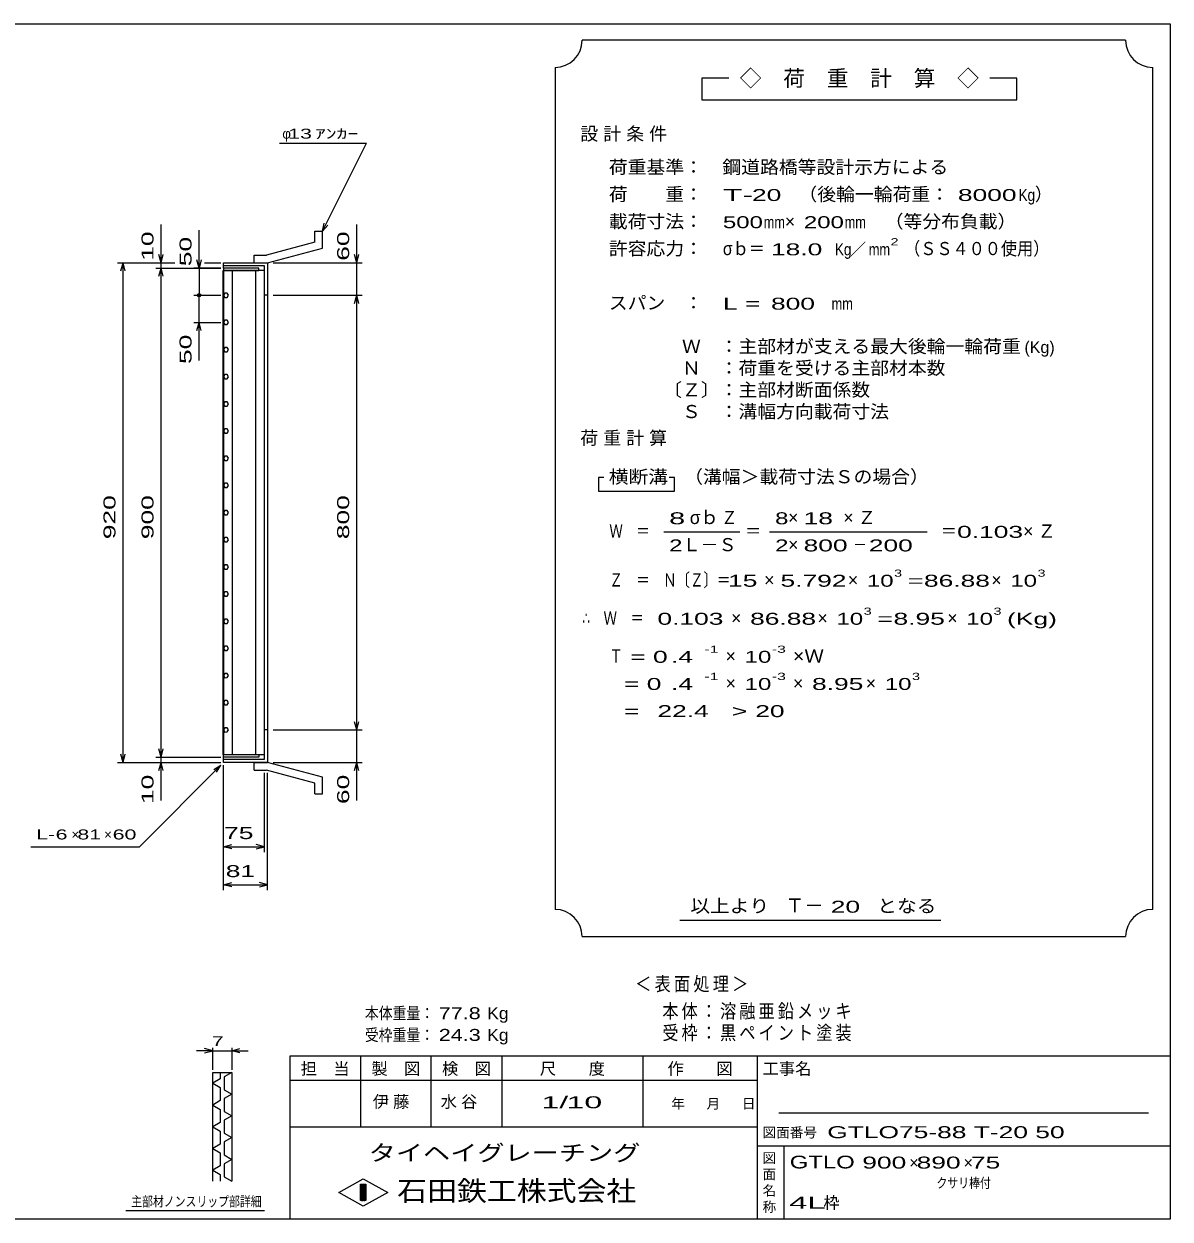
# Model space of a CAD drawing. Units: millimetres, scale not verified. Extents: x -1820 to 1731, y -1282 to 1054.
# Drawn here: x -378 to 1731, y -1146 to 1054 of the extents above; entities that cross this region are included whole.
import ezdxf
from ezdxf.enums import TextEntityAlignment as Align

# ---------------------------------------------------------------- set-up
doc = ezdxf.new("R2010")
doc.units = ezdxf.units.MM
doc.header["$LTSCALE"] = 10
for name, color, linetype, lineweight in [('0_2', 150, 'Continuous', 25), ('16', 3, 'Continuous', 25), ('19', 6, 'Continuous', 25), ('22', 4, 'Continuous', 25), ('24', 2, 'Continuous', 25), ('32', 4, 'Continuous', 25)]:
    doc.layers.add(name, color=color, linetype=linetype, lineweight=lineweight)
doc.styles.add('ベクトル', font='')
doc.styles.get('ベクトル').set_extended_font_data('ベクトル')

msp = doc.modelspace()

# ---------------------------------------------------------------- linework, layer by layer
at = {"layer": '0_2'}
for p, q in [((-1729, 1053.5), (1731, 1053.5)), ((1731, 1053.5), (1731, -1146.5)), ((1731, -846.5), (111, -846.5)), ((111, -846.5), (111, -1146.5)), ((241, -846.5), (241, -976.5)), ((371, -976.5), (371, -846.5)), ((501, -846.5), (501, -976.5)), ((761, -976.5), (761, -846.5)), ((971, -846.5), (971, -1146.5)), ((971, -891.5), (111, -891.5)), ((1691, -951.5), (1011, -951.5)), ((111, -976.5), (971, -976.5)), ((971, -1011.5), (1731, -1011.5)), ((1021, -1146.5), (1021, -1011.5)), ((201, -1097.5), (246, -1072.5)), ((246, -1072.5), (291, -1097.5)), ((246, -1122.5), (201, -1097.5)), ((241, -1082.5), (251, -1082.5)), ((241, -1112.5), (241, -1082.5)), ((241, -1082.5), (243, -1082.5)), ((243, -1082.5), (243, -1112.5)), ((245, -1112.5), (245, -1082.5)), ((245, -1082.5), (247, -1082.5)), ((291, -1097.5), (246, -1122.5)), ((247, -1082.5), (247, -1112.5)), ((249, -1112.5), (249, -1082.5)), ((249, -1082.5), (251, -1082.5)), ((251, -1082.5), (251, -1112.5)), ((251, -1082.5), (251, -1112.5)), ((251, -1112.5), (241, -1112.5)), ((243, -1112.5), (245, -1112.5)), ((247, -1112.5), (249, -1112.5)), ((1731, -1146.5), (-1729, -1146.5))]:
    msp.add_line(p, q, dxfattribs=at)
at = {"layer": '16'}
for p, q in [((-11.7, -291.5), (-11.7, 599.5)), ((-11.7, 599.5), (-11, 599.5)), ((54, 604), (-11, 604)), ((-11, 604), (-11, 599.5)), ((-11, 599.5), (54, 599.5)), ((-11, 599.5), (-11, -291.5)), ((64, 599.5), (-11, 599.5)), ((4.5, 599.5), (4.5, -291.5)), ((48.5, -291.5), (48.5, 599.5)), ((54, 599.5), (54, 604)), ((64, -291.5), (64, 599.5)), ((-8.78, 557.88), (-11, 553.96)), ((-11, 553.96), (-8.72, 550.09)), ((-4.28, 557.91), (-8.78, 557.88)), ((-8.72, 550.09), (-4.22, 550.12)), ((-2, 554), (-4.28, 557.91)), ((-4.22, 550.12), (-2, 554.04)), ((-8.78, 507.88), (-11, 503.96)), ((-4.28, 507.91), (-8.78, 507.88)), ((-2, 504), (-4.28, 507.91)), ((-11, 503.96), (-8.72, 500.09)), ((-8.72, 500.09), (-4.22, 500.12)), ((-4.22, 500.12), (-2, 504.04)), ((-8.78, 457.88), (-11, 453.96)), ((-11, 453.96), (-8.72, 450.09)), ((-4.28, 457.91), (-8.78, 457.88)), ((-8.72, 450.09), (-4.22, 450.12)), ((-2, 454), (-4.28, 457.91)), ((-4.22, 450.12), (-2, 454.04)), ((-8.78, 407.88), (-11, 403.96)), ((-11, 403.96), (-8.72, 400.09)), ((-4.28, 407.91), (-8.78, 407.88)), ((-8.72, 400.09), (-4.22, 400.12)), ((-2, 404), (-4.28, 407.91)), ((-4.22, 400.12), (-2, 404.04)), ((-8.78, 357.88), (-11, 353.96)), ((-11, 353.96), (-8.72, 350.09)), ((-4.28, 357.91), (-8.78, 357.88)), ((-2, 354), (-4.28, 357.91)), ((-4.22, 350.12), (-2, 354.04)), ((-8.72, 350.09), (-4.22, 350.12)), ((-8.78, 307.88), (-11, 303.96)), ((-11, 303.96), (-8.72, 300.09)), ((-4.28, 307.91), (-8.78, 307.88)), ((-8.72, 300.09), (-4.22, 300.12)), ((-2, 304), (-4.28, 307.91)), ((-4.22, 300.12), (-2, 304.04)), ((-8.78, 257.88), (-11, 253.96)), ((-11, 253.96), (-8.72, 250.09)), ((-4.28, 257.91), (-8.78, 257.88)), ((-8.72, 250.09), (-4.22, 250.12)), ((-2, 254), (-4.28, 257.91)), ((-4.22, 250.12), (-2, 254.04)), ((-8.78, 207.88), (-11, 203.96)), ((-11, 203.96), (-8.72, 200.09)), ((-4.28, 207.91), (-8.78, 207.88)), ((-8.72, 200.09), (-4.22, 200.12)), ((-2, 204), (-4.28, 207.91)), ((-4.22, 200.12), (-2, 204.04)), ((-8.78, 157.88), (-11, 153.96)), ((-4.28, 157.91), (-8.78, 157.88)), ((-2, 154), (-4.28, 157.91)), ((-4.22, 150.12), (-2, 154.04)), ((-11, 153.96), (-8.72, 150.09)), ((-8.72, 150.09), (-4.22, 150.12)), ((-8.78, 107.88), (-11, 103.96)), ((-11, 103.96), (-8.72, 100.09)), ((-4.28, 107.91), (-8.78, 107.88)), ((-8.72, 100.09), (-4.22, 100.12)), ((-2, 104), (-4.28, 107.91)), ((-4.22, 100.12), (-2, 104.04)), ((-8.78, 57.88), (-11, 53.96)), ((-11, 53.96), (-8.72, 50.09)), ((-4.28, 57.91), (-8.78, 57.88)), ((-8.72, 50.09), (-4.22, 50.12)), ((-2, 54), (-4.28, 57.91)), ((-4.22, 50.12), (-2, 54.04)), ((-8.78, 7.88), (-11, 3.96)), ((-11, 3.96), (-8.72, 0.09)), ((-4.28, 7.91), (-8.78, 7.88)), ((-8.72, 0.09), (-4.22, 0.12)), ((-2, 4), (-4.28, 7.91)), ((-4.22, 0.12), (-2, 4.04)), ((-8.78, -42.12), (-11, -46.04)), ((-4.28, -42.09), (-8.78, -42.12)), ((-2, -46), (-4.28, -42.09)), ((-11, -46.04), (-8.72, -49.91)), ((-8.72, -49.91), (-4.22, -49.88)), ((-4.22, -49.88), (-2, -45.96)), ((-8.78, -92.12), (-11, -96.04)), ((-11, -96.04), (-8.72, -99.91)), ((-4.28, -92.09), (-8.78, -92.12)), ((-8.72, -99.91), (-4.22, -99.88)), ((-2, -96), (-4.28, -92.09)), ((-4.22, -99.88), (-2, -95.96)), ((-8.78, -142.12), (-11, -146.04)), ((-11, -146.04), (-8.72, -149.91)), ((-4.28, -142.09), (-8.78, -142.12)), ((-8.72, -149.91), (-4.22, -149.88)), ((-2, -146), (-4.28, -142.09)), ((-4.22, -149.88), (-2, -145.96)), ((-8.78, -192.12), (-11, -196.04)), ((-11, -196.04), (-8.72, -199.91)), ((-4.28, -192.09), (-8.78, -192.12)), ((-2, -196), (-4.28, -192.09)), ((-4.22, -199.88), (-2, -195.96)), ((-8.72, -199.91), (-4.22, -199.88)), ((-8.78, -242.12), (-11, -246.04)), ((-11, -246.04), (-8.72, -249.91)), ((-4.28, -242.09), (-8.78, -242.12)), ((-8.72, -249.91), (-4.22, -249.88)), ((-2, -246), (-4.28, -242.09)), ((-4.22, -249.88), (-2, -245.96)), ((-11, -291.5), (-11.7, -291.5)), ((-11, -291.5), (54, -291.5)), ((-11, -296), (-11, -291.5)), ((-11, -291.5), (64, -291.5)), ((54, -296), (-11, -296)), ((54, -291.5), (54, -296))]:
    msp.add_line(p, q, dxfattribs=at)
at = {"layer": '19'}
for p, q in [((157, 672), (171, 672)), ((157, 652), (157, 672)), ((171, 641), (171, 672)), ((157, 652), (68, 628)), ((70, 614), (171, 641)), ((45, 628), (68, 628)), ((45, 614), (45, 628)), ((-11, 604), (-11, 614)), ((-11, 614), (69, 614)), ((64, 608), (-11, 608)), ((45, 614), (70, 614)), ((64, -300), (64, 608)), ((69, 614), (70, 613)), ((70, 613), (70, -305)), ((70, 554), (64, 554)), ((70, -246), (64, -246)), ((-11, -306), (-11, -296)), ((-11, -300), (64, -300)), ((69, -306), (-11, -306)), ((45, -306), (70, -306)), ((45, -320), (45, -306)), ((70, -305), (69, -306)), ((171, -333), (70, -306)), ((45, -320), (68, -320)), ((157, -344), (68, -320)), ((157, -364), (157, -344)), ((171, -364), (171, -333)), ((157, -364), (171, -364))]:
    msp.add_line(p, q, dxfattribs=at)
at = {"layer": '22'}
for p, q in [((92, 834), (252, 834)), ((171, 672), (252, 834)), ((-126, 614), (-126, 684)), ((171, 672), (174, 686.6)), ((171, 672), (181, 683)), ((234, 614), (234, 684)), ((-56, 604), (-56, 674)), ((-126, 614), (-130, 629)), ((-126, 614), (-122, 629)), ((-56, 604), (-60, 619)), ((-52, 619), (-56, 604)), ((234, 614), (230, 629)), ((234, 614), (238, 629)), ((-206, 614), (-101, 614)), ((-200, 599), (-196, 614)), ((-192, 599), (-196, 614)), ((-196, -306), (-196, 614)), ((-136, 614), (-101, 614)), ((-136, 604), (-16, 604)), ((-130, 589), (-126, 604)), ((-126, 604), (-126, 614)), ((-122, 589), (-126, 604)), ((-126, -296), (-126, 604)), ((-16, 604), (-66, 604)), ((-56, 604), (-56, 554)), ((-46, 614), (-16, 614)), ((-46, 614), (-16, 614)), ((80, 614), (244, 614)), ((234, 554), (234, 614)), ((-66, 554), (-16, 554)), ((-56, 504), (-56, 554)), ((80, 554), (244, 554)), ((230, 539), (234, 554)), ((238, 539), (234, 554)), ((234, -246), (234, 554)), ((-66, 504), (-16, 504)), ((-60, 489), (-56, 504)), ((-52, 489), (-56, 504)), ((-56, 434), (-56, 504)), ((234, -246), (230, -231)), ((234, -246), (238, -231)), ((80, -246), (244, -246)), ((234, -306), (234, -246)), ((-126, -296), (-130, -281)), ((-126, -296), (-122, -281)), ((-206, -306), (-16, -306)), ((-196, -306), (-200, -291)), ((-196, -306), (-192, -291)), ((-136, -296), (-16, -296)), ((-136, -306), (-16, -306)), ((-130, -321), (-126, -306)), ((-126, -306), (-126, -296)), ((-122, -321), (-126, -306)), ((-126, -376), (-126, -306)), ((80, -306), (244, -306)), ((230, -321), (234, -306)), ((238, -321), (234, -306)), ((234, -376), (234, -306)), ((-166, -461), (-16, -311)), ((-29, -319), (-16, -311)), ((-24, -324), (-16, -311)), ((-11, -471), (-11, -311)), ((-11, -541), (-11, -311)), ((64, -471), (64, -325)), ((70, -541), (70, -325)), ((-366, -461), (-166, -461)), ((-11, -461), (4, -457)), ((4, -465), (-11, -461)), ((-11, -461), (64, -461)), ((64, -461), (49, -457)), ((49, -465), (64, -461)), ((-11, -531), (4, -527)), ((70, -531), (55, -527)), ((4, -535), (-11, -531)), ((-11, -531), (70, -531)), ((55, -535), (70, -531))]:
    msp.add_line(p, q, dxfattribs=at)
msp.add_circle((-56, 554), 3, dxfattribs=at)
at = {"layer": '24', "color": 4}
for p, q in [((1649, 1023.5), (649, 1023.5)), ((599, 973.5), (599, -576.5)), ((1699, -576.5), (1699, 973.5)), ((919, 953.5), (869, 953.5)), ((869, 953.5), (869, 913.5)), ((1449, 953.5), (1399, 953.5)), ((1449, 913.5), (1449, 953.5)), ((869, 913.5), (1449, 913.5)), ((689, 218.5), (679, 218.5)), ((679, 218.5), (679, 193.5)), ((819, 218.5), (809, 218.5)), ((819, 193.5), (819, 218.5)), ((679, 193.5), (819, 193.5)), ((799, 118.5), (939, 118.5)), ((994, 118.5), (1284, 118.5)), ((829, -596.5), (1309, -596.5)), ((649, -626.5), (1649, -626.5))]:
    msp.add_line(p, q, dxfattribs=at)
for centre, start, end in [((599, 1023.5), 270, 0), ((1699, 1023.5), 180, 270), ((599, -626.5), 0, 90), ((1699, -626.5), 90, 180)]:
    msp.add_arc(centre, 50, start, end, dxfattribs=at)
at = {"layer": '32'}
for p, q in [((-31, -836.5), (-46, -832.5)), ((-31, -871.5), (-31, -831.5)), ((4, -831.5), (4, -871.5)), ((4, -836.5), (19, -832.5)), ((-31, -836.5), (-61, -836.5)), ((-46, -840.5), (-31, -836.5)), ((-31, -836.5), (4, -836.5)), ((19, -840.5), (4, -836.5)), ((4, -836.5), (34, -836.5)), ((-31, -876.5), (4, -876.5)), ((-31, -1076.5), (-31, -876.5)), ((-17, -876.5), (-17, -888.5)), ((4, -876.5), (-10, -884.5)), ((4, -876.5), (4, -1076.5)), ((-17, -888.5), (-31, -896.5)), ((-31, -896.5), (-17, -904.5)), ((-10, -884.5), (-10, -908.5)), ((-17, -904.5), (-17, -928.5)), ((-10, -908.5), (4, -916.5)), ((4, -916.5), (-10, -924.5)), ((-17, -928.5), (-31, -936.5)), ((-31, -936.5), (-17, -944.5)), ((-17, -944.5), (-17, -968.5)), ((-10, -924.5), (-10, -948.5)), ((-10, -948.5), (4, -956.5)), ((4, -956.5), (-10, -964.5)), ((-10, -964.5), (-10, -988.5)), ((-17, -968.5), (-31, -976.5)), ((-31, -976.5), (-17, -984.5)), ((-17, -984.5), (-17, -1008.5)), ((-10, -988.5), (4, -996.5)), ((-17, -1008.5), (-31, -1016.5)), ((4, -996.5), (-10, -1004.5)), ((-10, -1004.5), (-10, -1028.5)), ((-31, -1016.5), (-17, -1024.5)), ((-17, -1024.5), (-17, -1048.5)), ((-10, -1028.5), (4, -1036.5)), ((-17, -1048.5), (-31, -1056.5)), ((4, -1036.5), (-10, -1044.5)), ((-10, -1044.5), (-10, -1068.5)), ((-31, -1056.5), (-17, -1064.5)), ((-17, -1064.5), (-17, -1076.5)), ((-10, -1068.5), (4, -1076.5)), ((64, -1131.5), (-191, -1131.5))]:
    msp.add_line(p, q, dxfattribs=at)

# ---------------------------------------------------------------- texts
at = {"layer": '0_2', "style": 'ベクトル'}
for s, height, p in [('担\u3000当', 21.99, (131, -869.5)), ('製\u3000図', 21.99, (261, -869.5)), ('検\u3000図', 21.99, (391, -869.5)), ('尺\u3000\u3000度', 21.99, (571, -869.5)), ('作\u3000\u3000図', 21.99, (806, -869.5)), ('工事名', 21.99, (981, -869.5)), ('年', 18.33, (813, -934)), ('月', 18.33, (878, -934)), ('日', 18.33, (943, -934)), ('図面番号', 18.33, (981, -987)), ('図', 18.33, (981, -1034)), ('面', 18.33, (981, -1064)), ('名', 18.33, (981, -1094)), ('称', 18.33, (981, -1124))]:
    msp.add_text(s, height=height, dxfattribs=at).set_placement(p, align=Align.MIDDLE_LEFT)
at = {"layer": '0_2', "color": 222, "style": 'ベクトル'}
for s, height, width, p in [('タイヘイグレーチング', 29.33, 1.25, (256, -1024.5)), ('石田鉄工株式会社', 36.66, 1.1, (308.5, -1094.5))]:
    msp.add_text(s, height=height, dxfattribs=dict(at, width=width)).set_placement(p, align=Align.MIDDLE_LEFT)
at = {"layer": '22', "color": 2, "style": 'ベクトル'}
for s, height, width, p in [(' 13 ', 18.33, 1.6, (97, 851.5)), ('ｱﾝｶｰ', 18.33, 1.6, (157, 851.5)), ('L-', 18.33, 1.6, (-356, -438.5)), (' 6 ', 18.33, 1.6, (-331, -438.5)), (' 81 ', 18.33, 1.6, (-291, -438.5)), (' 60 ', 18.33, 1.6, (-226, -438.5)), (' 75 ', 21.99, 1.65, (-23.5, -436)), (' 81 ', 21.99, 1.65, (-20.5, -506)), ('本体重量：', 21.99, 0.85, (249, -767.5)), (' 77.8', 21.99, 1.35, (374, -767.5)), ('Kg', 21.99, 1.1, (474, -767.5)), ('受枠重量：', 21.99, 0.85, (249, -807.5)), (' 24.3', 21.99, 1.35, (374, -807.5)), ('Kg', 21.99, 1.1, (474, -807.5)), ('1/', 21.99, 2, (574, -931.5)), (' 10 ', 21.99, 2, (604, -931.5)), ('GTLO75-88 T-20 50             ', 21.99, 1.65, (1100, -986.5)), ('GTLO', 23.46, 1.4, (1031, -1041.5)), (' 900 ', 21.99, 1.65, (1151, -1042.5)), (' 890 ', 21.99, 1.65, (1251, -1042.5)), (' 75 ', 21.99, 1.65, (1351, -1042.5)), ('クサリ棒付', 18.33, 0.8, (1301, -1080)), ('4L', 21.99, 2.05, (1030, -1116.5))]:
    msp.add_text(s, height=height, dxfattribs=dict(at, width=width)).set_placement(p, align=Align.MIDDLE_LEFT)
for s, height, p in [('φ', 18.33, (97, 851.5)), ('×', 18.33, (-291, -438.5)), ('×', 18.33, (-231, -438.5)), ('×', 21.99, (1251, -1042.5)), ('×', 21.99, (1351, -1042.5)), ('枠', 21.99, (1093, -1116.5))]:
    msp.add_text(s, height=height, dxfattribs=at).set_placement(p, align=Align.MIDDLE_LEFT)
at = {"layer": '22', "color": 2, "style": 'ベクトル', "width": 1.65}
for s, p in [(' 10 ', (-151, 604)), (' 60 ', (209, 604)), (' 50 ', (-81, 594)), (' 50 ', (-81, 414)), (' 920 ', (-221, 91.5)), (' 900 ', (-151, 91.5)), (' 800 ', (209, 91.5)), (' 10 ', (-151, -396)), (' 60 ', (209, -396))]:
    msp.add_text(s, height=21.99, rotation=90, dxfattribs=at).set_placement(p, align=Align.MIDDLE_LEFT)
at = {"layer": '22', "color": 2, "attachment_point": 4, "style": 'ベクトル'}
for s, insert, char_height in [('\\T1.2;\\W0.85;＜表面処理＞', (746.5, -715), 25.66), ('\\T1.19;\\W0.85;本体：溶融亜鉛メッキ', (796.5, -765), 25.66), ('\\T1.19;\\W0.85;受枠：黒ペイント塗装', (796.5, -805), 25.66), ('\\T1.25;伊藤\u3000', (263.5, -931.5), 21.99), ('\\T1.25;水谷\u3000', (388.5, -931.5), 21.99)]:
    msp.add_mtext(s, dxfattribs=dict(at, insert=insert, char_height=char_height))
at = {"layer": '24', "style": 'ベクトル'}
for s, height, p in [('◇\u3000荷\u3000重\u3000計\u3000算\u3000◇', 29.33, (939, 953.5)), ('）', 24.19, (1482, 740)), ('×', 24.19, (1022, 690)), ('／', 21.99, (1141.5, 638.5)), ('(Kg)', 21.99, (1463, 458.5)), ('σｂ', 24.19, (847, 145)), ('×', 24.19, (1028, 145)), ('Ｌ－Ｓ', 24.19, (834, 95)), ('×', 24.19, (1028, 95)), ('×', 24.19, (984, 30)), ('×', 24.19, (1138, 30)), ('×', 24.19, (1402, 30)), ('×', 24.19, (923, -40)), ('×', 24.19, (1082, -40)), ('×', 24.19, (1321, -40)), ('×', 24.19, (913, -110)), ('×', 24.19, (913, -160)), ('×', 24.19, (1037, -160)), ('×', 24.19, (1171, -160)), ('Ｔ－', 25.66, (1023, -569))]:
    msp.add_text(s, height=height, dxfattribs=at).set_placement(p, align=Align.MIDDLE_LEFT)
for s, height, width, p in [('荷重基準：\u3000', 24.19, 1.05, (698, 790)), ('鋼道路橋等設計示方による', 24.19, 1.05, (907, 790)), ('荷\u3000\u3000重：\u3000', 24.19, 1.05, (698, 740)), ('T-', 21.99, 2, (908, 738.5)), (' 20 ', 21.99, 1.65, (948, 738.5)), ('（後輪一輪荷重：', 24.19, 1.05, (1047, 740)), (' 8000', 21.99, 1.65, (1327, 738.5)), ('Kg', 21.99, 0.85, (1452, 738.5)), ('載荷寸法：\u3000', 24.19, 1.05, (698, 690)), ('\u3000（等分布負載）', 24.19, 1.05, (1171, 690)), ('500', 21.99, 1.5, (908, 688.5)), ('mm', 21.99, 0.8, (983, 688.5)), ('200', 21.99, 1.5, (1057, 688.5)), ('mm', 21.99, 0.8, (1132, 688.5)), ('許容応力：\u3000', 24.19, 1.05, (698, 640)), ('σｂ＝', 24.19, 0.9, (908, 640)), (' 18.0', 21.99, 1.65, (983, 638.5)), ('Kg', 21.99, 0.85, (1114, 638.5)), ('mm', 21.99, 0.8, (1176.5, 638.5)), ('2', 13.2, 1.5, (1216.5, 652.5)), ('（ＳＳ４００使用）', 24.19, 0.9, (1241.5, 640)), ('スパン\u3000：\u3000', 24.19, 1.05, (698, 540)), ('L =', 21.99, 1.65, (908, 538.5)), (' 800 ', 21.99, 1.65, (983, 538.5)), ('mm', 21.99, 0.8, (1108, 538.5)), ('\u3000Ｗ\u3000：主部材が支える最大後輪一輪荷重', 24.19, 1.05, (798, 460)), ('\u3000Ｎ\u3000：荷重を受ける主部材本数', 24.19, 1.05, (798, 420)), ('〔Ｚ〕：主部材断面係数', 24.19, 1.05, (798, 380)), ('\u3000Ｓ\u3000：溝幅方向載荷寸法', 24.19, 1.05, (798, 340)), ('横断溝', 24.19, 1.1, (698, 220)), ('\u3000（溝幅＞載荷寸法Ｓの場合）', 24.19, 1.05, (802, 220)), ('8', 21.99, 1.8, (809, 143.5)), ('Ｚ', 24.19, 0.9, (905, 145)), ('8', 21.99, 1.5, (1004, 143.5)), (' 18 ', 21.99, 1.65, (1043, 143.5)), ('Ｗ\u3000＝', 24.19, 0.75, (699, 120)), ('＝', 24.19, 0.9, (949, 120)), ('＝', 24.19, 0.9, (1309, 120)), ('0.103', 21.99, 1.65, (1339, 118.5)), ('2', 21.99, 1.5, (809, 93.5)), ('2', 21.99, 1.5, (1004, 93.5)), (' 800 ', 21.99, 1.65, (1043, 93.5)), ('－', 24.19, 0.75, (1148, 95)), (' 200 ', 21.99, 1.65, (1163, 93.5)), ('Ｚ\u3000＝\u3000Ｎ〔Ｚ〕＝', 24.19, 0.75, (699, 30)), ('3', 13.2, 1.5, (1223, 42.5)), ('3', 13.2, 1.5, (1487, 42.5)), (' 15 ', 21.99, 1.65, (904, 28.5)), ('5.792', 21.99, 1.65, (1014, 28.5)), ('10', 21.99, 1.5, (1173, 28.5)), ('=', 21.99, 1.7, (1248, 28.5)), ('86.88', 21.99, 1.65, (1278, 28.5)), ('10', 21.99, 1.5, (1437, 28.5)), ('3', 13.2, 1.5, (1167, -27.5)), ('3', 13.2, 1.5, (1406, -27.5)), ('∴\u3000Ｗ\u3000＝', 24.19, 0.75, (649, -40)), (' 0.103', 21.99, 1.65, (774, -41.5)), ('86.88', 21.99, 1.65, (958, -41.5)), ('10', 21.99, 1.5, (1117, -41.5)), ('=', 21.99, 1.7, (1192, -41.5)), ('8.95', 21.99, 1.65, (1222, -41.5)), ('10', 21.99, 1.5, (1356, -41.5)), ('(Kg)', 21.99, 1.65, (1431, -41.5)), ('Ｔ', 24.19, 0.75, (699, -110)), (' = 0', 21.99, 1.65, (724, -111.5)), (' .4 ', 21.99, 1.65, (799, -111.5)), ('-1', 13.2, 1.65, (874, -97.5)), ('10', 21.99, 1.5, (948, -111.5)), ('-3', 13.2, 1.65, (998, -97.5)), ('×Ｗ', 24.19, 1.1, (1037, -110)), ('  = 0', 21.99, 1.65, (699, -161.5)), (' .4 ', 21.99, 1.65, (799, -161.5)), ('-1', 13.2, 1.65, (874, -147.5)), ('10', 21.99, 1.5, (948, -161.5)), ('-3', 13.2, 1.65, (998, -147.5)), ('8.95', 21.99, 1.65, (1072, -161.5)), ('10', 21.99, 1.5, (1206, -161.5)), ('3', 13.2, 1.5, (1256, -147.5)), ('  =', 21.99, 1.65, (699, -211.5)), (' 22.4', 21.99, 1.65, (774, -211.5)), ('>', 21.99, 1.7, (924, -211.5)), (' 20 ', 21.99, 1.65, (954, -211.5)), ('以上より\u3000', 24.19, 1.1, (848, -570)), (' 20 ', 21.99, 1.65, (1093, -571.5)), ('となる', 24.19, 1.1, (1192, -570))]:
    msp.add_text(s, height=height, dxfattribs=dict(at, width=width)).set_placement(p, align=Align.MIDDLE_LEFT)
at = {"layer": '24', "char_height": 24.19, "attachment_point": 4, "style": 'ベクトル'}
for s, insert in [('\\T1.28;設計条件', (645.5, 850)), ('\\T1.28;荷重計算', (645.5, 290)), ('\\T1.42;×Ｚ', (1129.5, 145)), ('\\T1.42;×Ｚ', (1460.5, 120))]:
    msp.add_mtext(s, dxfattribs=dict(at, insert=insert))
at = {"layer": '32', "color": 2, "style": 'ベクトル'}
for s, width, p in [(' 7 ', 1.6, (-43.5, -819)), ('主部材ノンスリップ部詳細', 0.8, (-181, -1114))]:
    msp.add_text(s, height=18.33, dxfattribs=dict(at, width=width)).set_placement(p, align=Align.MIDDLE_LEFT)

doc.saveas('drawing.dxf')
